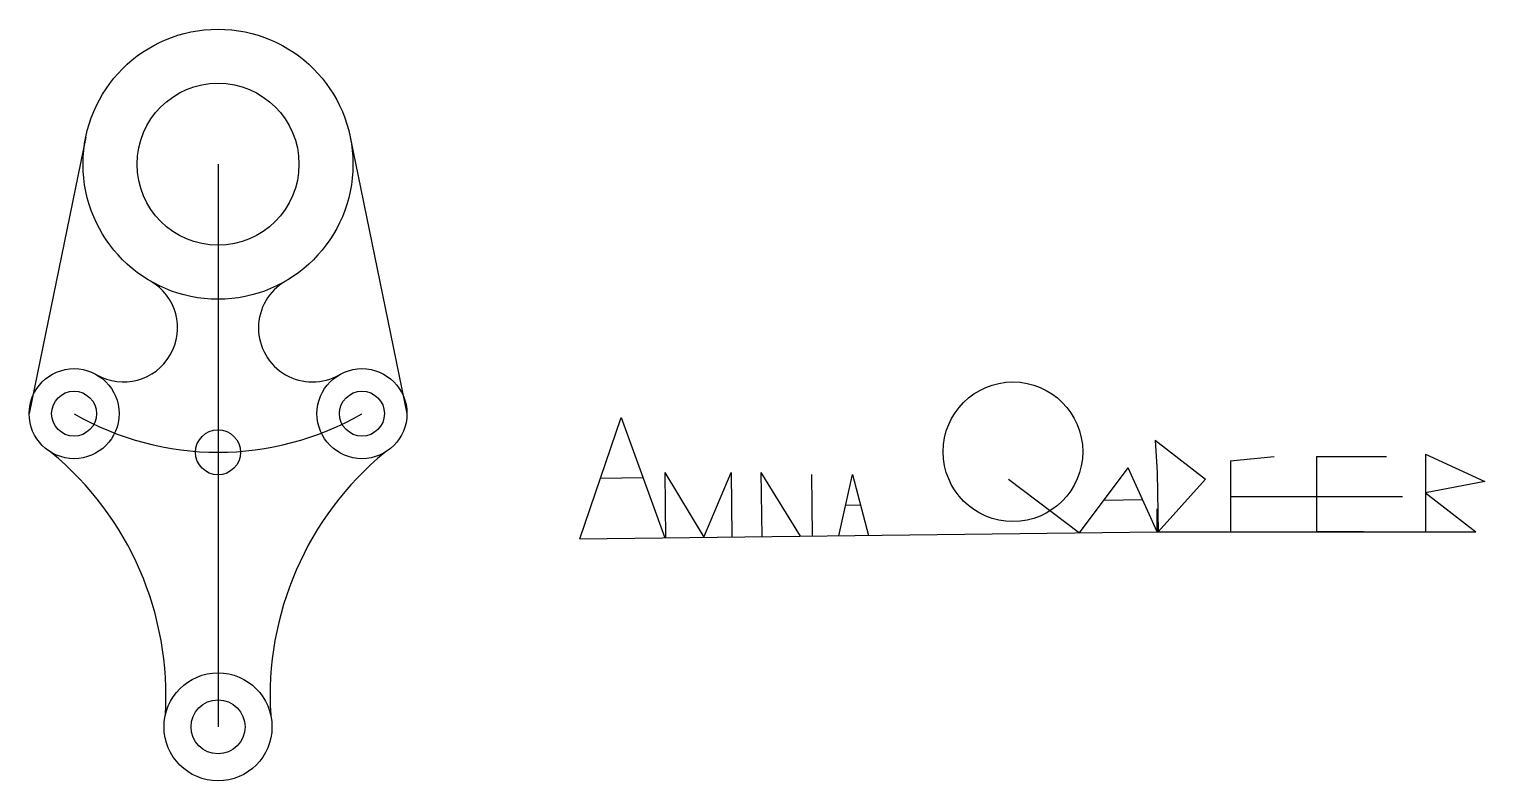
# Model space of a CAD drawing. Header units: millimetres. Extents: x -12 to 3519, y -120 to 1560.
# Drawn here: x -12 to 311.7, y -119.5 to 47.5 of the extents above; entities outside this region: 1.
import ezdxf

# ---------------------------------------------------------------- set-up
doc = ezdxf.new("R2010")
doc.units = ezdxf.units.MM
doc.header["$MEASUREMENT"] = 0

msp = doc.modelspace()

# ---------------------------------------------------------------- linework, layer by layer
for p, q in [((0.62, 23.51), (-11.99, -37.95)), ((59.4, 23.51), (72.01, -37.95)), ((30.01, 17.47), (30.01, -107.53)), ((110.48, -65.74), (119.65, -38.78)), ((119.65, -38.78), (129.34, -65.52)), ((238.32, -43.87), (238.83, -50.99)), ((238.32, -43.87), (249.52, -52.52)), ((255.13, -48.45), (264.8, -47.43)), ((255.13, -48.45), (255.13, -64.22)), ((274.23, -47.43), (274.23, -64.22)), ((274.23, -47.43), (289.76, -47.43)), ((298.42, -46.92), (298.42, -64.22)), ((298.42, -46.92), (311.66, -53.03)), ((129.34, -50.99), (129.51, -65.52)), ((129.34, -50.99), (138.01, -65.42)), ((138.01, -65.42), (144.1, -50.99)), ((144.1, -50.99), (144.27, -65.34)), ((150.72, -50.99), (150.89, -65.26)), ((150.72, -50.99), (159.41, -65.16)), ((161.92, -51.5), (162.09, -65.13)), ((168.03, -65.06), (171.09, -51.5)), ((171.09, -51.5), (174.66, -64.98)), ((221.51, -64.42), (232.39, -50)), ((238.83, -64.22), (232.39, -50)), ((238.83, -50.99), (238.99, -64.22)), ((115.07, -52.26), (124.5, -52.15)), ((205.72, -52.52), (221.51, -64.42)), ((238.99, -64.22), (249.52, -52.52)), ((311.66, -53.03), (298.42, -55.57)), ((169.56, -58.28), (172.87, -58.24)), ((235.61, -57.11), (226.95, -57.21)), ((255.13, -56.33), (293.32, -56.33)), ((298.42, -55.57), (309.62, -64.22)), ((238.83, -64.22), (238.77, -59.11)), ((110.48, -65.74), (238.83, -64.22)), ((238.83, -64.22), (309.62, -64.22)), ((255.13, -64.22), (284.67, -64.22)), ((284.67, -64.22), (274.23, -64.22))]:
    msp.add_line(p, q)
for centre, radius in [((30.01, 17.47), 30), ((30.01, 17.47), 30), ((30.01, 17.47), 18), ((30.01, 17.47), 18), ((-1.99, -37.95), 10), ((62.01, -37.95), 10), ((206.74, -46.41), 15.51), ((-1.99, -37.95), 5), ((62.01, -37.95), 5), ((30.01, -46.53), 5), ((30.01, -107.53), 12), ((30.01, -107.53), 12), ((30.01, -107.53), 12), ((30.01, -107.53), 6), ((30.01, -107.53), 6)]:
    msp.add_circle(centre, radius)
for centre, radius, start, end in [((-0.32, -78.23), 3861.2, 24.29461, 25.10453), ((9.01, -18.9), 12, 240, 60), ((51.01, -18.9), 12, 120, 300), ((30.01, 17.47), 64, 240, 300), ((-51.62, -100.62), 70.05, 356.4902, 50.4902), ((111.64, -100.62), 70.05, 129.5098, 183.5098)]:
    msp.add_arc(centre, radius, start, end)

doc.saveas('drawing.dxf')
